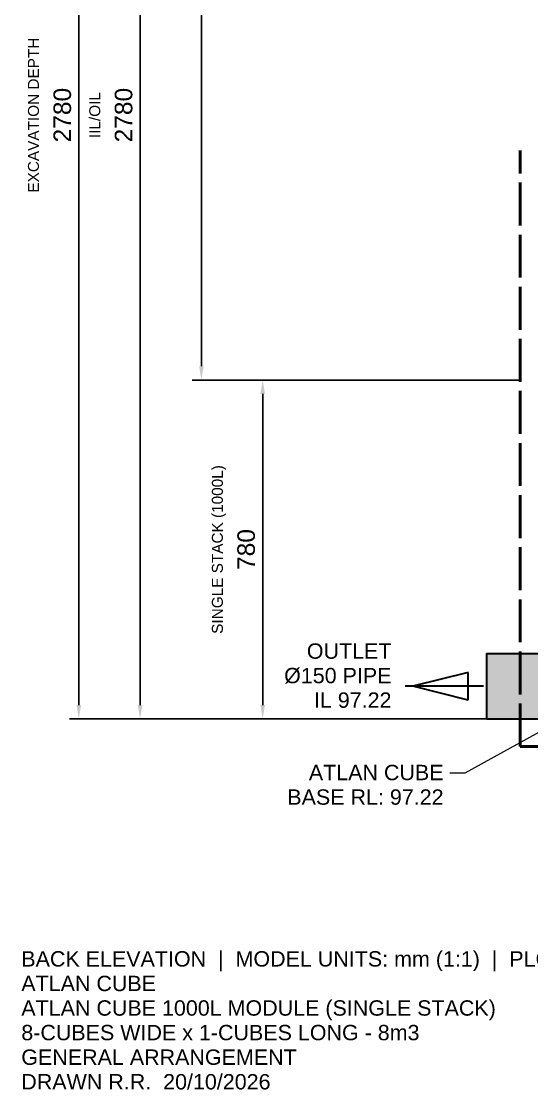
# Model space of a CAD drawing. Header units: millimetres. Extents: x -1212 to 2307, y -853 to 3179.
# Drawn here: x -1212 to -37, y -853 to 1606 of the extents above; entities that cross this region are included whole.
import ezdxf
from ezdxf.enums import TextEntityAlignment as Align

# ---------------------------------------------------------------- set-up
doc = ezdxf.new("R2010")
doc.units = ezdxf.units.MM
doc.linetypes.add('DASH_99_21', pattern=[119.944444, 98.777778, -21.166667])
for name, color, linetype in [('ANNOTATIONS', 7, 'Continuous'), ('DIMENSIONS', 7, 'Continuous'), ('FLOW_OUTLET', 5, 'Continuous'), ('GEOFAB', 5, 'Continuous'), ('LEADERS', 7, 'Continuous'), ('PIPES', 7, 'Continuous'), ('TITLE', 7, 'Continuous')]:
    doc.layers.add(name, color=color, linetype=linetype)
doc.styles.add('ARIAL', font='arial.ttf')
doc.dimstyles.get("Standard").update_dxf_attribs({"dimtxt": 2.5, "dimasz": 2.5, "dimexe": 1.25, "dimexo": 0.625, "dimtad": 1, "dimcen": 2.5, "dimazin": 3, "dimtfac": 1, "dimtmove": 0, "dimatfit": 3})

msp = doc.modelspace()

# ---------------------------------------------------------------- linework, layer by layer
at = {"layer": 'FLOW_OUTLET', "color": 5, "lineweight": 30}
for p, q in [((-183.4, 106.8), (-310.4, 75)), ((-183.4, 43.2), (-183.4, 106.8)), ((-148.2, 75), (-328.1, 75)), ((-183.4, 43.2), (-310.4, 75))]:
    msp.add_line(p, q, dxfattribs=at)
at = {"layer": 'GEOFAB', "color": 5, "linetype": 'DASH_99_21', "lineweight": 50}
for q in [(-63.5, 1308.2), (1213.5, -63.5)]:
    msp.add_line((-63.5, -63.5), q, dxfattribs=at)
at = {"layer": 'LEADERS', "lineweight": 18}
for p, q in [((-190.5, -124.2), (21.2, -7.1)), ((-225.8, -124.2), (-190.5, -124.2))]:
    msp.add_line(p, q, dxfattribs=at)
at = {"layer": 'PIPES', "lineweight": 35}
msp.add_lwpolyline([(-141.1, 0), (0, 0), (0, 150), (-141.1, 150)], close=True, dxfattribs=at)
at = {"layer": 'PIPES', "true_color": 0xbfbfbf}
msp.add_solid([(-141.1, 0), (0, 0), (-141.1, 150), (0, 150)], dxfattribs=at)

# ---------------------------------------------------------------- texts
at = {"layer": 'ANNOTATIONS', "style": 'ARIAL'}
for s, height, p in [('OUTLET', 35.36, (-359.8, 138.5)), ('Ø150 PIPE', 35.36, (-359.8, 82.1)), ('IL 97.22', 35.36, (-359.8, 25.6)), ('ATLAN CUBE', 35.36, (-239.9, -141.1)), ('BASE RL: 97.22', 35.362, (-239.9, -197.6))]:
    msp.add_text(s, height=height, dxfattribs=at).set_placement(p, align=Align.RIGHT)
at = {"layer": 'DIMENSIONS', "style": 'ARIAL'}
for s, height, p in [('EXCAVATION DEPTH', 25.259, (-1171.4, 1390)), ('IIL/OIL', 25.26, (-1030.3, 1390)), ('SINGLE STACK (1000L)', 25.259, (-748, 390))]:
    msp.add_text(s, height=height, rotation=90, dxfattribs=at).set_placement(p, align=Align.CENTER)
at = {"layer": 'TITLE', "style": 'ARIAL'}
for s, height, p in [('BACK ELEVATION  |  MODEL UNITS: mm (1:1)  |  PLOT 1:20 ON A3', 35.362, (-1212, -570.1)), ('ATLAN CUBE', 35.36, (-1212, -626.7)), ('ATLAN CUBE 1000L MODULE (SINGLE STACK)', 35.362, (-1212, -683.2)), ('8-CUBES WIDE x 1-CUBES LONG - 8m3', 35.362, (-1212, -739.8)), ('GENERAL ARRANGEMENT', 35.362, (-1212, -796.4)), ('DRAWN R.R.  20/10/2026', 35.362, (-1212, -853))]:
    msp.add_text(s, height=height, dxfattribs=at).set_placement(p)

# ---------------------------------------------------------------- dimensions: what is measured, and where the dimension line sits
at = {"layer": 'DIMENSIONS'}
for base, p1, p2 in [((-1079.6, 0), (-63.5, 0), (-63.5, 2780)), ((-938.5, 0), (-63.5, 0), (-63.5, 2780)), ((-797.4, 780), (-63.5, 780), (-63.5, 2780)), ((-656.3, 0), (-63.5, 0), (-63.5, 780))]:
    msp.add_linear_dim(base=base, p1=p1, p2=p2, angle=90, dimstyle='Standard', override={"dimtxt": 40.414222, "dimasz": 31.75, "dimexe": 21.166667, "dimexo": 0, "dimgap": 17.638889, "dimtad": 1, "dimtih": 0, "dimtoh": 0, "dimdec": 0, "dimtxsty": 'ARIAL', "dimclrd": 7, "dimclre": 7, "dimclrt": 7}, dxfattribs=at).render()

doc.saveas('drawing.dxf')
